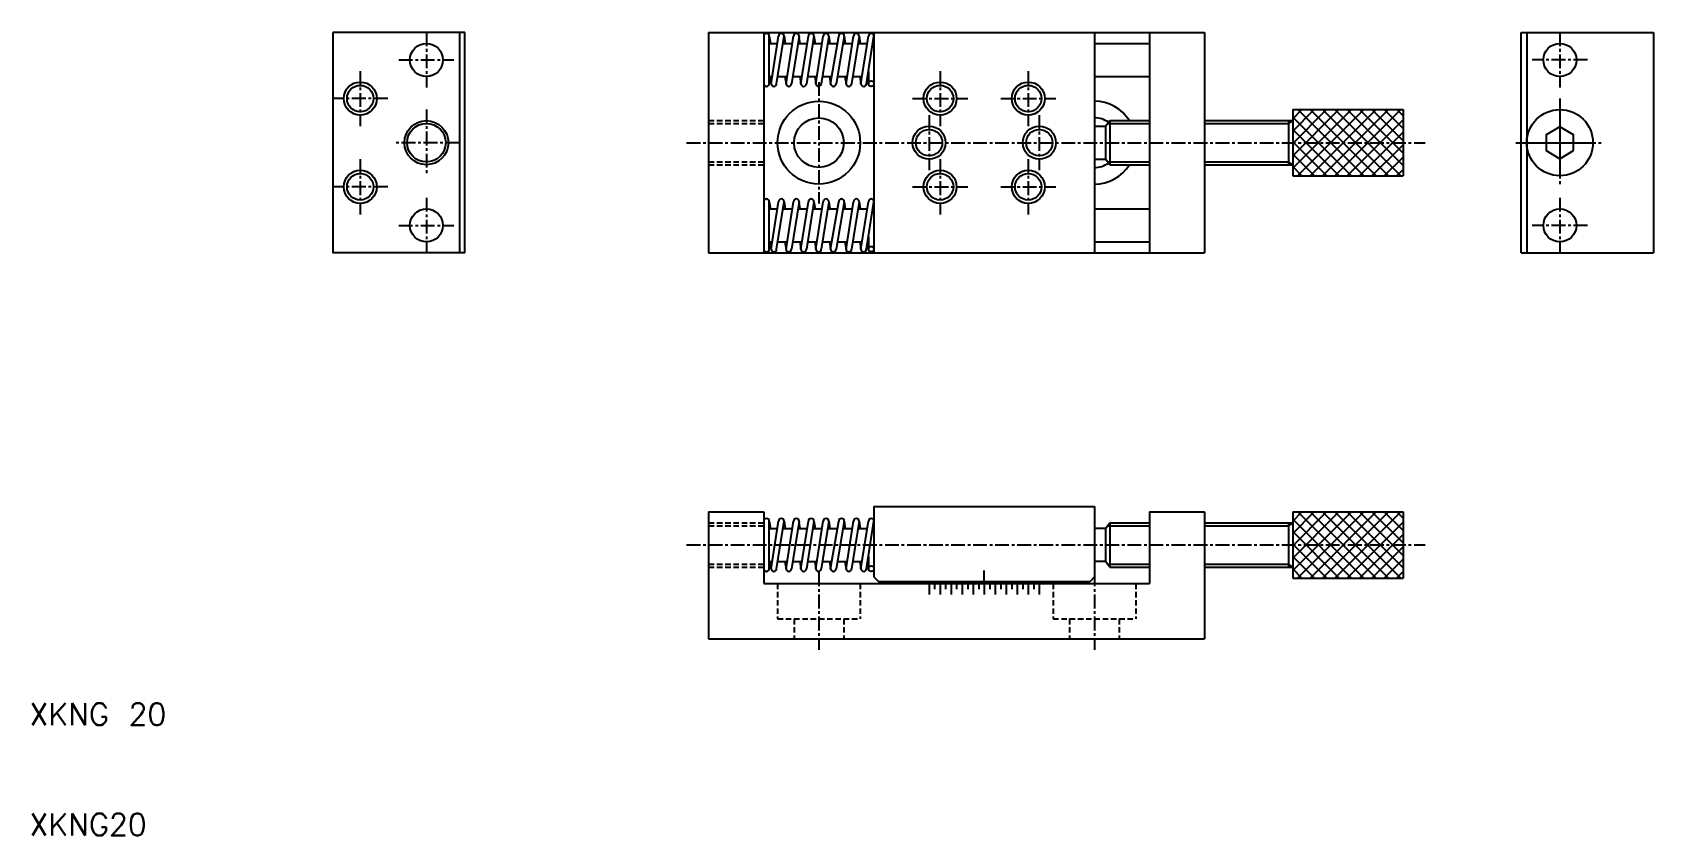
# Model space of a CAD drawing. Extents: x 5 to 152, y 5 to 78.
import ezdxf

# ---------------------------------------------------------------- set-up
doc = ezdxf.new("R2010")
doc.units = 0
doc.linetypes.add('CENTER', pattern=[2, 1.25, -0.25, 0.25, -0.25])
doc.linetypes.add('DASHED', pattern=[0.75, 0.5, -0.25])
doc.layers.get('0').update_dxf_attribs({"linetype": 'CONTINUOUS'})
doc.layers.add('CENTER', color=1, linetype='CENTER')
doc.styles.get("Standard").update_dxf_attribs({"font": 'txt.shx', "width": 0.8, "bigfont": 'bigfont.shx'})

# ---------------------------------------------------------------- blocks, each defined once
blk = doc.blocks.new('*X2')
at = {"color": 0, "linetype": 'CONTINUOUS'}
for p, q in [((119.61, 29.03), (124.92, 34.35)), ((119.61, 30.16), (123.8, 34.35)), ((119.61, 31.28), (122.68, 34.35)), ((119.61, 32.4), (121.56, 34.35)), ((119.61, 33.52), (120.43, 34.35)), ((120.05, 28.35), (126.05, 34.35)), ((126.06, 28.35), (120.06, 34.35)), ((121.17, 28.35), (127.17, 34.35)), ((127.18, 28.35), (121.18, 34.35)), ((122.29, 28.35), (128.29, 34.35)), ((128.3, 28.35), (122.3, 34.35)), ((123.41, 28.35), (129.41, 34.35)), ((129.42, 28.35), (123.42, 34.35)), ((129.61, 29.29), (124.55, 34.35)), ((129.61, 30.41), (125.67, 34.35)), ((129.61, 31.54), (126.79, 34.35)), ((129.61, 32.66), (127.91, 34.35)), ((129.61, 33.78), (129.04, 34.35)), ((124.93, 28.35), (119.61, 33.68)), ((123.81, 28.35), (119.61, 32.56)), ((124.54, 28.35), (129.61, 33.42)), ((122.69, 28.35), (119.61, 31.43)), ((125.66, 28.35), (129.61, 32.3)), ((126.78, 28.35), (129.61, 31.18)), ((121.57, 28.35), (119.61, 30.31)), ((127.9, 28.35), (129.61, 30.05)), ((120.44, 28.35), (119.61, 29.19)), ((129.03, 28.35), (129.61, 28.93))]:
    blk.add_line(p, q, dxfattribs=at)
blk = doc.blocks.new('*X3')
at = {"color": 0, "linetype": 'CONTINUOUS'}
for p, q in [((119.61, 65.51), (124.92, 70.83)), ((119.61, 66.63), (123.8, 70.83)), ((119.61, 67.75), (122.68, 70.83)), ((119.61, 68.88), (121.56, 70.83)), ((119.61, 70), (120.43, 70.83)), ((120.05, 64.83), (126.05, 70.83)), ((126.06, 64.83), (120.06, 70.83)), ((121.17, 64.83), (127.17, 70.83)), ((127.18, 64.83), (121.18, 70.83)), ((122.29, 64.83), (128.29, 70.83)), ((128.3, 64.83), (122.3, 70.83)), ((123.41, 64.83), (129.41, 70.83)), ((129.42, 64.83), (123.42, 70.83)), ((129.61, 65.77), (124.55, 70.83)), ((129.61, 66.89), (125.67, 70.83)), ((129.61, 68.01), (126.79, 70.83)), ((129.61, 69.13), (127.91, 70.83)), ((129.61, 70.26), (129.04, 70.83)), ((124.93, 64.83), (119.61, 70.15)), ((124.54, 64.83), (129.61, 69.9)), ((123.81, 64.83), (119.61, 69.03)), ((122.69, 64.83), (119.61, 67.91)), ((125.66, 64.83), (129.61, 68.77)), ((121.57, 64.83), (119.61, 66.79)), ((126.78, 64.83), (129.61, 67.65)), ((127.9, 64.83), (129.61, 66.53)), ((120.44, 64.83), (119.61, 65.66)), ((129.03, 64.83), (129.61, 65.41))]:
    blk.add_line(p, q, dxfattribs=at)

msp = doc.modelspace()

# ---------------------------------------------------------------- linework, layer by layer
at = {"color": 7, "linetype": 'CONTINUOUS'}
for p, q in [((32.5, 77.83), (32.5, 57.83)), ((44.5, 77.83), (32.5, 77.83)), ((44, 77.83), (44, 57.83)), ((44.5, 57.83), (44.5, 77.83)), ((66.61, 77.83), (111.61, 77.83)), ((66.61, 77.83), (66.61, 57.83)), ((71.61, 77.83), (71.61, 57.83)), ((72.11, 73.18), (72.11, 77.48)), ((72.11, 77.48), (72.21, 76.83)), ((72.11, 76.83), (72.85, 76.83)), ((72.28, 73.18), (72.96, 77.48)), ((72.78, 73.18), (73.46, 77.48)), ((73.35, 76.83), (74.2, 76.83)), ((73.46, 77.48), (73.56, 76.83)), ((73.63, 73.18), (74.31, 77.48)), ((74.81, 77.48), (74.13, 73.18)), ((74.7, 76.83), (75.55, 76.83)), ((74.79, 77.4), (74.89, 76.83)), ((74.98, 73.18), (75.66, 77.48)), ((76.16, 77.48), (75.48, 73.18)), ((76.05, 76.83), (76.9, 76.83)), ((76.16, 77.48), (76.26, 76.83)), ((76.33, 73.18), (77.01, 77.48)), ((77.51, 77.48), (76.83, 73.18)), ((77.4, 76.83), (78.3, 76.83)), ((77.51, 77.48), (77.61, 76.83)), ((77.68, 73.18), (78.41, 77.48)), ((78.91, 77.48), (78.18, 73.18)), ((78.8, 76.83), (79.65, 76.83)), ((78.91, 77.48), (79.01, 76.83)), ((79.08, 73.18), (79.76, 77.48)), ((80.26, 77.48), (79.58, 73.18)), ((80.15, 76.83), (81, 76.83)), ((80.26, 77.48), (80.36, 76.83)), ((80.43, 73.18), (81.11, 77.48)), ((80.93, 73.18), (81.61, 77.48)), ((81.61, 77.83), (81.61, 57.83)), ((81.61, 77.83), (101.61, 77.83)), ((101.61, 77.83), (101.61, 57.83)), ((101.61, 76.83), (106.61, 76.83)), ((106.61, 77.83), (106.61, 57.83)), ((111.61, 77.83), (111.61, 57.83)), ((140.34, 57.83), (140.34, 77.83)), ((140.34, 77.83), (152.34, 77.83)), ((140.84, 77.83), (140.84, 57.83)), ((152.34, 77.83), (152.34, 57.83)), ((72.11, 73.83), (72.38, 73.83)), ((72.28, 73.18), (72.18, 73.83)), ((72.88, 73.83), (73.73, 73.83)), ((73.53, 73.83), (73.63, 73.18)), ((74.23, 73.83), (75.08, 73.83)), ((74.88, 73.83), (74.98, 73.18)), ((75.58, 73.83), (76.43, 73.83)), ((76.23, 73.83), (76.33, 73.18)), ((76.93, 73.83), (77.79, 73.83)), ((77.58, 73.83), (77.68, 73.18)), ((78.29, 73.83), (79.18, 73.83)), ((78.98, 73.83), (79.08, 73.18)), ((79.68, 73.83), (80.53, 73.83)), ((80.33, 73.83), (80.43, 73.18)), ((81.03, 73.83), (81.11, 73.83)), ((81.11, 74.29), (81.11, 73.18)), ((101.61, 73.83), (106.61, 73.83)), ((119.61, 70.83), (129.61, 70.83)), ((119.61, 70.83), (119.61, 64.83)), ((129.61, 70.83), (129.61, 64.83)), ((101.61, 69.33), (101.61, 66.33)), ((101.61, 69.33), (102.61, 69.33)), ((102.61, 69.33), (103.01, 69.83)), ((102.61, 69.33), (102.61, 66.33)), ((103.01, 69.83), (103.01, 65.83)), ((103.01, 69.83), (106.61, 69.83)), ((111.61, 69.83), (119.61, 69.83)), ((119.21, 69.83), (119.21, 65.83)), ((119.61, 69.83), (119.21, 69.58)), ((101.61, 66.33), (102.61, 66.33)), ((103.01, 65.83), (102.61, 66.33)), ((103.01, 65.83), (106.61, 65.83)), ((111.61, 65.83), (119.61, 65.83)), ((119.61, 65.83), (119.21, 66.08)), ((119.61, 64.83), (129.61, 64.83)), ((72.11, 62.48), (72.21, 61.83)), ((72.11, 58.18), (72.11, 62.48)), ((72.11, 61.83), (72.85, 61.83)), ((72.28, 58.18), (72.96, 62.48)), ((72.78, 58.18), (73.46, 62.48)), ((73.35, 61.83), (74.2, 61.83)), ((73.46, 62.48), (73.56, 61.83)), ((73.63, 58.18), (74.31, 62.48)), ((74.81, 62.48), (74.13, 58.18)), ((74.7, 61.83), (75.55, 61.83)), ((74.79, 62.4), (74.89, 61.83)), ((74.98, 58.18), (75.66, 62.48)), ((76.16, 62.48), (75.48, 58.18)), ((76.05, 61.83), (76.9, 61.83)), ((76.16, 62.48), (76.26, 61.83)), ((76.33, 58.18), (77.01, 62.48)), ((77.51, 62.48), (76.83, 58.18)), ((77.4, 61.83), (78.3, 61.83)), ((77.51, 62.48), (77.61, 61.83)), ((77.68, 58.18), (78.41, 62.48)), ((78.91, 62.48), (78.18, 58.18)), ((78.8, 61.83), (79.65, 61.83)), ((78.91, 62.48), (79.01, 61.83)), ((79.08, 58.18), (79.76, 62.48)), ((80.26, 62.48), (79.58, 58.18)), ((80.15, 61.83), (81, 61.83)), ((80.26, 62.48), (80.36, 61.83)), ((80.43, 58.18), (81.11, 62.48)), ((80.93, 58.18), (81.61, 62.48)), ((101.61, 61.83), (106.61, 61.83)), ((81.11, 59.29), (81.11, 58.18)), ((44.5, 57.83), (32.5, 57.83)), ((66.61, 57.83), (111.61, 57.83)), ((72.11, 58.83), (72.38, 58.83)), ((72.28, 58.18), (72.18, 58.83)), ((72.88, 58.83), (73.73, 58.83)), ((73.53, 58.83), (73.63, 58.18)), ((74.23, 58.83), (75.08, 58.83)), ((74.88, 58.83), (74.98, 58.18)), ((75.58, 58.83), (76.43, 58.83)), ((76.23, 58.83), (76.33, 58.18)), ((76.93, 58.83), (77.79, 58.83)), ((77.58, 58.83), (77.68, 58.18)), ((78.29, 58.83), (79.18, 58.83)), ((78.98, 58.83), (79.08, 58.18)), ((79.68, 58.83), (80.53, 58.83)), ((80.33, 58.83), (80.43, 58.18)), ((81.03, 58.83), (81.11, 58.83)), ((81.61, 57.83), (101.61, 57.83)), ((101.61, 58.83), (106.61, 58.83)), ((140.34, 57.83), (152.34, 57.83)), ((66.61, 34.35), (66.61, 22.85)), ((66.61, 34.35), (71.61, 34.35)), ((71.61, 34.35), (71.61, 27.85)), ((81.61, 34.85), (101.61, 34.85)), ((81.61, 34.85), (81.61, 28.45)), ((101.61, 34.85), (101.61, 28.45)), ((106.61, 34.35), (111.61, 34.35)), ((106.61, 34.35), (106.61, 27.85)), ((111.61, 34.35), (111.61, 22.85)), ((119.61, 34.35), (129.61, 34.35)), ((119.61, 34.35), (119.61, 28.35)), ((129.61, 34.35), (129.61, 28.35)), ((72.11, 29.2), (72.11, 33.5)), ((72.11, 33.5), (72.21, 32.85)), ((72.11, 32.85), (72.85, 32.85)), ((72.28, 29.2), (72.96, 33.5)), ((72.78, 29.2), (73.46, 33.5)), ((73.35, 32.85), (74.2, 32.85)), ((73.46, 33.5), (73.56, 32.85)), ((73.63, 29.2), (74.31, 33.5)), ((74.81, 33.5), (74.13, 29.2)), ((74.7, 32.85), (75.55, 32.85)), ((74.79, 33.42), (74.89, 32.85)), ((74.98, 29.2), (75.66, 33.5)), ((76.16, 33.5), (75.48, 29.2)), ((76.05, 32.85), (76.9, 32.85)), ((76.16, 33.5), (76.26, 32.85)), ((76.33, 29.2), (77.01, 33.5)), ((77.51, 33.5), (76.83, 29.2)), ((77.4, 32.85), (78.3, 32.85)), ((77.51, 33.5), (77.61, 32.85)), ((77.68, 29.2), (78.41, 33.5)), ((78.91, 33.5), (78.18, 29.2)), ((78.8, 32.85), (79.65, 32.85)), ((78.91, 33.5), (79.01, 32.85)), ((79.08, 29.2), (79.76, 33.5)), ((80.26, 33.5), (79.58, 29.2)), ((80.15, 32.85), (81, 32.85)), ((80.26, 33.5), (80.36, 32.85)), ((80.43, 29.2), (81.11, 33.5)), ((80.93, 29.2), (81.61, 33.5)), ((102.61, 32.85), (101.61, 32.85)), ((101.61, 32.85), (101.61, 29.85)), ((102.61, 32.85), (103.01, 33.35)), ((102.61, 32.85), (102.61, 29.85)), ((103.01, 33.35), (103.01, 29.35)), ((103.01, 33.35), (106.61, 33.35)), ((111.61, 33.35), (119.61, 33.35)), ((119.21, 33.35), (119.21, 29.35)), ((119.61, 33.35), (119.21, 33.1)), ((72.11, 29.85), (72.38, 29.85)), ((72.28, 29.2), (72.18, 29.85)), ((72.88, 29.85), (73.73, 29.85)), ((73.53, 29.85), (73.63, 29.2)), ((74.23, 29.85), (75.08, 29.85)), ((74.88, 29.85), (74.98, 29.2)), ((75.58, 29.85), (76.43, 29.85)), ((76.23, 29.85), (76.33, 29.2)), ((76.93, 29.85), (77.79, 29.85)), ((77.58, 29.85), (77.68, 29.2)), ((78.29, 29.85), (79.18, 29.85)), ((78.98, 29.85), (79.08, 29.2)), ((79.68, 29.85), (80.53, 29.85)), ((80.33, 29.85), (80.43, 29.2)), ((81.03, 29.85), (81.11, 29.85)), ((81.11, 30.32), (81.11, 29.2)), ((102.61, 29.85), (101.61, 29.85)), ((103.01, 29.35), (102.61, 29.85)), ((119.61, 29.35), (119.21, 29.6)), ((81.61, 28.45), (82.01, 28.05)), ((82.01, 28.05), (101.21, 28.05)), ((91.61, 28.05), (91.61, 29.05)), ((101.61, 28.45), (101.21, 28.05)), ((103.01, 29.35), (106.61, 29.35)), ((111.61, 29.35), (119.61, 29.35)), ((119.61, 28.35), (129.61, 28.35)), ((71.61, 27.85), (106.61, 27.85)), ((86.61, 27.85), (86.61, 26.85)), ((87.11, 27.85), (87.11, 27.35)), ((87.61, 27.85), (87.61, 26.85)), ((88.11, 27.85), (88.11, 27.35)), ((88.61, 27.85), (88.61, 26.85)), ((89.11, 27.85), (89.11, 27.35)), ((89.61, 27.85), (89.61, 26.85)), ((90.11, 27.85), (90.11, 27.35)), ((90.61, 27.85), (90.61, 26.85)), ((91.11, 27.85), (91.11, 27.35)), ((91.61, 27.85), (91.61, 26.85)), ((92.11, 27.85), (92.11, 27.35)), ((92.61, 27.85), (92.61, 26.85)), ((93.11, 27.85), (93.11, 27.35)), ((93.61, 27.85), (93.61, 26.85)), ((94.11, 27.85), (94.11, 27.35)), ((94.61, 27.85), (94.61, 26.85)), ((95.11, 27.85), (95.11, 27.35)), ((95.61, 27.85), (95.61, 26.85)), ((96.11, 27.85), (96.11, 27.35)), ((96.61, 27.85), (96.61, 26.85)), ((66.61, 22.85), (111.61, 22.85))]:
    msp.add_line(p, q, dxfattribs=at)
at = {"color": 3, "linetype": 'DASHED'}
for p, q in [((66.61, 69.83), (71.61, 69.83)), ((66.61, 69.58), (71.61, 69.58)), ((66.61, 66.08), (71.61, 66.08)), ((66.61, 65.83), (71.61, 65.83)), ((66.61, 33.35), (71.61, 33.35)), ((66.61, 33.1), (71.61, 33.1)), ((66.61, 29.6), (71.61, 29.6)), ((66.61, 29.35), (71.61, 29.35)), ((72.86, 27.85), (72.86, 24.65)), ((80.36, 27.85), (80.36, 24.65)), ((97.86, 27.85), (97.86, 24.65)), ((105.36, 27.85), (105.36, 24.65)), ((72.86, 24.65), (80.36, 24.65)), ((74.36, 24.65), (74.36, 22.85)), ((78.86, 24.65), (78.86, 22.85)), ((97.86, 24.65), (105.36, 24.65)), ((99.36, 24.65), (99.36, 22.85)), ((103.86, 24.65), (103.86, 22.85))]:
    msp.add_line(p, q, dxfattribs=at)
at = {"color": 3, "linetype": 'CONTINUOUS'}
for p, q in [((102.81, 69.58), (106.61, 69.58)), ((111.61, 69.58), (119.21, 69.58)), ((119.21, 69.83), (119.21, 65.83)), ((119.61, 69.83), (119.21, 69.58)), ((102.81, 66.08), (106.61, 66.08)), ((111.61, 66.08), (119.21, 66.08)), ((119.61, 65.83), (119.21, 66.08)), ((102.81, 33.1), (106.61, 33.1)), ((111.61, 33.1), (119.21, 33.1)), ((119.21, 33.35), (119.21, 29.35)), ((119.61, 33.35), (119.21, 33.1)), ((102.81, 29.6), (106.61, 29.6)), ((111.61, 29.6), (119.21, 29.6)), ((119.61, 29.35), (119.21, 29.6))]:
    msp.add_line(p, q, dxfattribs=at)
at = {"color": 7, "linetype": 'CONTINUOUS'}
msp.add_lwpolyline([(145.09, 67.11), (145.09, 68.55), (143.84, 69.27), (142.59, 68.55), (142.59, 67.11), (143.84, 66.38)], close=True, dxfattribs=at)
for centre, radius in [((41, 75.33), 1.5), ((143.84, 75.33), 1.5), ((35, 71.83), 1.2), ((81.36, 73.18), 0.25), ((87.61, 71.83), 1.2), ((95.61, 71.83), 1.2), ((76.61, 67.83), 3.75), ((143.84, 67.83), 3), ((41, 67.83), 1.75), ((76.61, 67.83), 2.25), ((86.61, 67.83), 1.2), ((96.61, 67.83), 1.2), ((35, 63.83), 1.2), ((87.61, 63.83), 1.2), ((95.61, 63.83), 1.2), ((41, 60.33), 1.5), ((143.84, 60.33), 1.5), ((81.36, 58.18), 0.25), ((81.36, 29.2), 0.25)]:
    msp.add_circle(centre, radius, dxfattribs=at)
at = {"color": 3, "linetype": 'CONTINUOUS'}
for centre, radius in [((35, 71.83), 1.5), ((87.61, 71.83), 1.5), ((95.61, 71.83), 1.5), ((41, 67.83), 2), ((86.61, 67.83), 1.5), ((96.61, 67.83), 1.5), ((35, 63.83), 1.5), ((87.61, 63.83), 1.5), ((95.61, 63.83), 1.5)]:
    msp.add_circle(centre, radius, dxfattribs=at)
at = {"color": 7, "linetype": 'CONTINUOUS'}
for centre, radius, start, end in [((71.86, 77.48), 0.25, 0, 180), ((73.21, 77.48), 0.25, 0, 180), ((74.56, 77.48), 0.25, 360, 180), ((75.91, 77.48), 0.25, 360, 180), ((77.26, 77.48), 0.25, 0, 180), ((78.66, 77.48), 0.25, 0, 180), ((80.01, 77.48), 0.25, 0, 180), ((81.36, 77.48), 0.25, 0, 180), ((71.86, 73.18), 0.25, 180, 0), ((72.53, 73.18), 0.25, 180, 0), ((73.88, 73.18), 0.25, 180, 0), ((75.23, 73.18), 0.25, 180, 360), ((76.58, 73.18), 0.25, 180, 0), ((77.93, 73.18), 0.25, 180, 0), ((79.33, 73.18), 0.25, 180, 0), ((80.68, 73.18), 0.25, 180, 0), ((101.61, 67.83), 3.75, 32.231, 90), ((101.61, 67.83), 2.25, 55.3203, 90), ((101.61, 67.83), 2.25, 270, 304.6797), ((101.61, 67.83), 3.75, 270, 327.769), ((71.86, 62.48), 0.25, 0, 180), ((73.21, 62.48), 0.25, 0, 180), ((74.56, 62.48), 0.25, 360, 180), ((75.91, 62.48), 0.25, 360, 180), ((77.26, 62.48), 0.25, 0, 180), ((78.66, 62.48), 0.25, 0, 180), ((80.01, 62.48), 0.25, 0, 180), ((81.36, 62.48), 0.25, 0, 180), ((71.86, 58.18), 0.25, 180, 0), ((72.53, 58.18), 0.25, 180, 0), ((73.88, 58.18), 0.25, 180, 0), ((75.23, 58.18), 0.25, 180, 360), ((76.58, 58.18), 0.25, 180, 0), ((77.93, 58.18), 0.25, 180, 0), ((79.33, 58.18), 0.25, 180, 0), ((80.68, 58.18), 0.25, 180, 0), ((71.86, 33.5), 0.25, 0, 180), ((73.21, 33.5), 0.25, 0, 180), ((74.56, 33.5), 0.25, 360, 180), ((75.91, 33.5), 0.25, 360, 180), ((77.26, 33.5), 0.25, 0, 180), ((78.66, 33.5), 0.25, 0, 180), ((80.01, 33.5), 0.25, 0, 180), ((81.36, 33.5), 0.25, 0, 180), ((71.86, 29.2), 0.25, 180, 0), ((72.53, 29.2), 0.25, 180, 0), ((73.88, 29.2), 0.25, 180, 0), ((75.23, 29.2), 0.25, 180, 360), ((76.58, 29.2), 0.25, 180, 0), ((77.93, 29.2), 0.25, 180, 0), ((79.33, 29.2), 0.25, 180, 0), ((80.68, 29.2), 0.25, 180, 0)]:
    msp.add_arc(centre, radius, start, end, dxfattribs=at)
at = {"layer": 'CENTER', "color": 1, "linetype": 'CENTER'}
for p, q in [((41, 77.83), (41, 72.83)), ((143.84, 77.83), (143.84, 72.83)), ((38.5, 75.33), (43.5, 75.33)), ((146.34, 75.33), (141.34, 75.33)), ((35, 74.33), (35, 69.33)), ((87.61, 74.33), (87.61, 69.33)), ((95.61, 74.33), (95.61, 69.33)), ((76.61, 73.33), (76.61, 62.33)), ((101.61, 73.33), (101.61, 62.33)), ((37.5, 71.83), (32.5, 71.83)), ((41, 70.83), (41, 64.83)), ((85.11, 71.83), (90.11, 71.83)), ((93.11, 71.83), (98.11, 71.83)), ((143.84, 71.83), (143.84, 63.83)), ((143.84, 70.83), (143.84, 64.83)), ((86.61, 70.33), (86.61, 65.33)), ((96.61, 70.33), (96.61, 65.33)), ((44, 67.83), (38, 67.83)), ((64.61, 67.83), (131.61, 67.83)), ((139.84, 67.83), (147.84, 67.83)), ((140.84, 67.83), (146.84, 67.83)), ((35, 66.33), (35, 61.33)), ((87.61, 66.33), (87.61, 61.33)), ((95.61, 66.33), (95.61, 61.33)), ((37.5, 63.83), (32.5, 63.83)), ((85.11, 63.83), (90.11, 63.83)), ((93.11, 63.83), (98.11, 63.83)), ((41, 62.83), (41, 57.83)), ((143.84, 62.83), (143.84, 57.83)), ((38.5, 60.33), (43.5, 60.33)), ((146.34, 60.33), (141.34, 60.33)), ((64.61, 31.35), (131.61, 31.35)), ((76.61, 28.85), (76.61, 21.85)), ((101.61, 28.85), (101.61, 21.85))]:
    msp.add_line(p, q, dxfattribs=at)

# ---------------------------------------------------------------- block references
at = {"color": 3, "linetype": 'CONTINUOUS'}
for name in ['*X3', '*X2']:
    msp.add_blockref(name, (0, 0), dxfattribs=at)

# ---------------------------------------------------------------- texts
at = {"color": 7, "linetype": 'CONTINUOUS'}
for s, p in [('XKNG 20', (5, 15)), ('XKNG20', (5, 5))]:
    msp.add_text(s, height=2, dxfattribs=at).set_placement(p)

doc.saveas('drawing.dxf')
